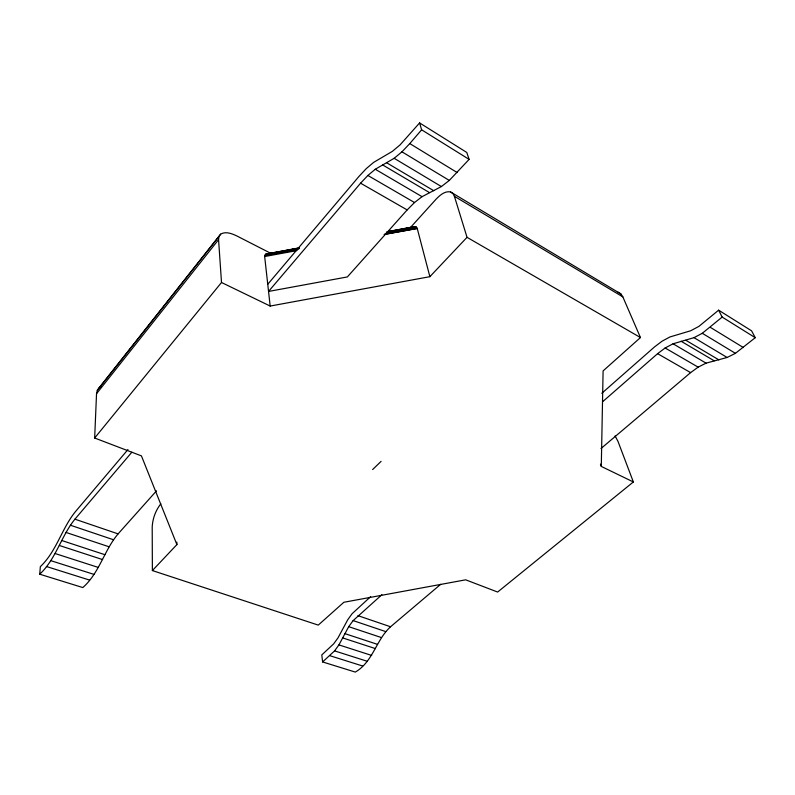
<?xml version="1.0" encoding="UTF-8"?>
<svg xmlns="http://www.w3.org/2000/svg" width="795" height="795" viewBox="0 0 795 795"><rect width="100%" height="100%" fill="white"/><g stroke="black" fill="none" stroke-linecap="round" stroke-linejoin="round"><path stroke-width="1.19" d="M160.829 503.811C155.621 510.41 152.57 518.757 152.203 527.155L152.382 570.562L318.268 625.108L343.857 602.272L465.661 579.823L497.64 592.046L633.357 481.959L601.288 466.427L603.097 370.897L640.462 337.557L622.833 296.863L620.875 293.941L618.083 292.163M410.041 227.996L436.256 198.989C439.963 195.232 444.743 190.85 450.467 191.893L452.862 193.453L454.402 196.295L467.033 237.327L429.876 276.68L270.171 306.055L264.665 256.527L265.848 254.102L269.475 253.794M152.382 570.562L176.897 544.595L141.43 455.883L94.665 438.015L96.533 393.704L97.318 390.285L99.286 387.622L220.652 234.147C225.611 231.136 231.613 233.541 236.413 235.737L271.194 253.526M156.496 490.853L118.097 533.882C104.105 550.349 99.425 572.986 82.809 587.565L39.75 574.209L40.336 566.646C56.534 551.342 61.593 528.755 75.326 511.761L127.965 449.533M94.665 438.015L221.507 282.483L218.565 239.663L218.973 236.453L220.652 234.147M39.75 574.209C56.057 558.905 61.096 536.198 74.919 519.175L131.871 452.196M440.688 584.305L390.554 626.768C376.095 639.846 373.034 661.808 355.315 672.083L322.621 661.947L334.566 650.886L338.928 644.894L348.717 626.669L353.129 620.597L381.888 594.71M97.318 390.285L218.973 236.453M96.533 393.704L218.565 239.663M267.756 284.272L359.092 176.291L366.316 168.57L373.66 162.369L392.372 151.358L400.094 144.869L419.601 122.917L466.784 152.471L469.11 159.388L449.304 180.425L441.384 186.557L422.046 196.673L414.523 202.526L407.159 209.92L347.355 276.938L268.551 291.437L360.582 183.188L367.876 175.457L375.28 169.255L394.161 158.304L401.952 151.815L409.793 143.577L421.628 129.804L419.601 122.917M372.636 469.547L381.083 461.378M370.649 596.657L352.125 613.69L347.743 619.742L337.994 637.888L333.652 643.87L321.786 654.931L322.621 661.947M601.795 393.296L654.593 346.859L662.076 341.184L669.927 336.961L690.686 330.76L698.894 326.387L718.63 310.179L751.583 330.819L755.25 337.696L735.425 353.328L727.137 357.472L706.089 363.146L698.149 367.141L690.617 372.616L601.01 448.509M602.55 401.793L657.604 353.666L665.137 347.981L673.057 343.788L694.005 337.656L702.283 333.294L722.168 317.076L755.25 337.696M99.286 387.622L101.293 386.469M411.691 227.658L414.831 226.615L415.974 226.823L417.236 228.463L429.876 276.68M279.234 251.965L276.799 252.492M285.326 250.832L287.77 250.375M290.205 249.918L298.741 248.318M387.771 231.683L413.38 226.893M299.119 248.487L265.033 254.797L299.019 248.676M386.758 232.239L415.974 226.823L386.688 232.15M297.549 249.521L264.695 255.593L297.648 249.739M386.36 233.094L416.779 227.469L386.43 232.935M299 247.891L265.848 254.102L298.801 248.12M387.97 231.574L414.831 226.615M285.276 250.892L287.71 250.445M296.217 248.875L290.135 249.998L292.669 249.67M393.465 231.007L395.89 230.56M398.325 230.113L404.397 229M406.831 228.553L409.266 228.105M264.665 256.527L296.396 250.683M384.283 234.525L417.236 228.463L384.283 234.326M46.378 566.497L89.557 580.082M329.865 655.696L362.599 665.991M50.82 560.664L94.049 574.417M334.566 650.886L367.31 661.301M55.213 553.568L98.451 567.481M338.928 644.894L371.663 655.428M59.377 545.489L102.575 559.581M342.774 637.948L375.469 648.611M61.732 540.501L104.89 554.691M344.861 633.625L377.526 644.367M65.905 532.402L109.024 546.771M348.717 626.669L381.342 637.54M70.358 525.207L113.476 539.745M353.129 620.597L385.734 631.598M74.919 519.175L118.097 533.882M357.939 615.648L390.554 626.768M221.507 282.483L270.171 306.055M360.582 183.188L407.159 209.92M657.604 353.666L690.617 372.616M467.033 237.327L640.462 337.557M367.876 175.457L414.523 202.526M665.137 347.981L698.149 367.141M375.28 169.255L422.046 196.673M673.057 343.788L706.089 363.146M382.524 164.853L429.469 192.589M681.086 341.244L714.149 360.771M386.728 162.816L433.782 190.73M685.807 340.25L718.899 359.887M454.402 196.295L622.833 296.863M394.161 158.304L441.384 186.557M450.467 191.893L620.875 293.941M694.005 337.656L727.137 357.472M401.952 151.815L449.304 180.425M702.283 333.294L735.425 353.328M409.793 143.577L457.204 172.575M710.303 327.321L743.424 347.574M421.628 129.804L469.11 159.388M615.082 435.908L617.983 441.374L633.357 481.959M718.63 310.179L722.168 317.076M600.454 464.101L601.288 466.427M176.848 542.13L176.897 544.595"/></g></svg>
